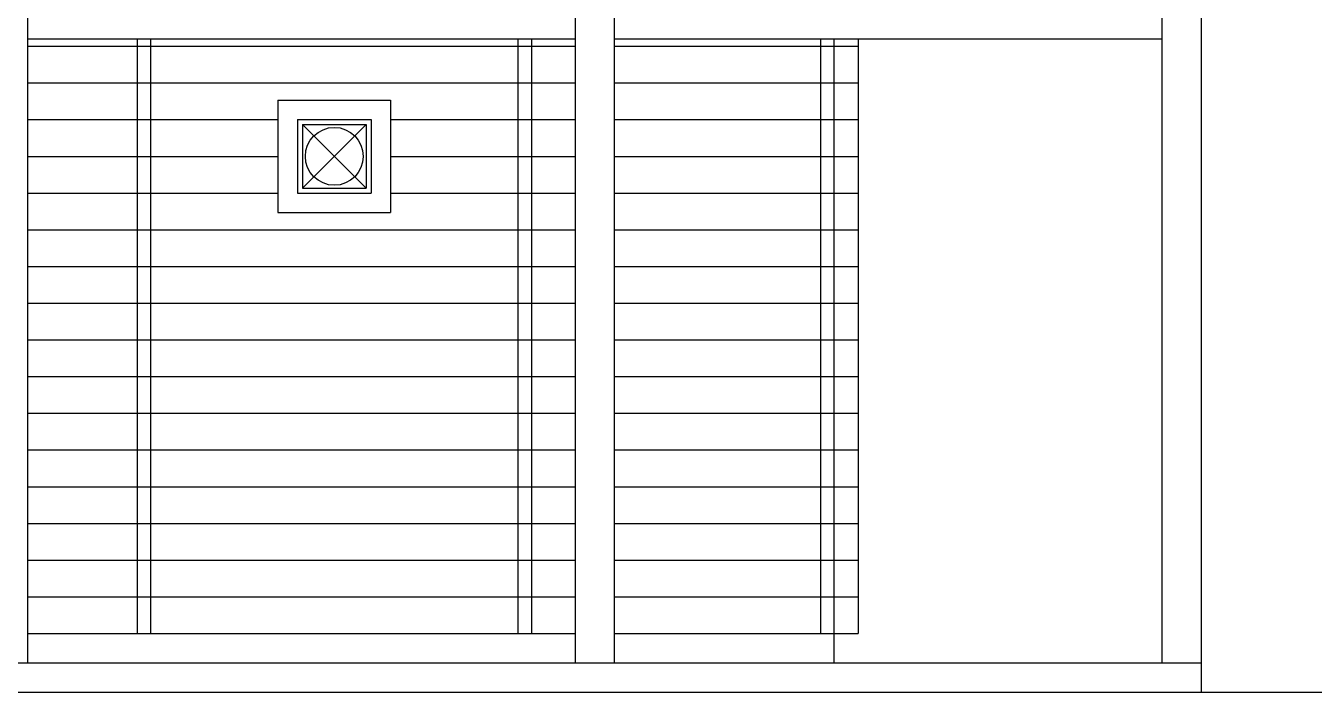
# Model space of a CAD drawing. Header units: inches. Extents: x 86794 to 87086, y 41803 to 41823.
# Drawn here: x 87032.65 to 87037.91, y 41814.17 to 41816.9 of the extents above; entities that cross this region are included whole.
import ezdxf

# ---------------------------------------------------------------- set-up
doc = ezdxf.new("R2010")
doc.units = ezdxf.units.IN
doc.header["$MEASUREMENT"] = 0

msp = doc.modelspace()

# ---------------------------------------------------------------- linework, layer by layer
at = {"ltscale": 0.006}
for p, q in [((87032.6576, 41819.0158), (87032.6576, 41814.2936)), ((87034.8942, 41819.0158), (87034.8942, 41814.2936)), ((87035.0542, 41819.0158), (87035.0542, 41814.2936)), ((87037.2909, 41819.0158), (87037.2909, 41814.2936)), ((87037.4509, 41819.0158), (87037.4509, 41814.2936)), ((87032.6576, 41816.8436), (87034.8942, 41816.8436)), ((87033.1059, 41816.8436), (87033.1059, 41814.4136)), ((87033.1609, 41816.8436), (87033.1609, 41814.4136)), ((87034.6609, 41816.8436), (87034.6609, 41814.4136)), ((87034.7159, 41816.8436), (87034.7159, 41814.4136)), ((87035.0542, 41816.8436), (87037.2909, 41816.8436)), ((87035.8959, 41816.8436), (87035.8959, 41814.4136)), ((87035.9509, 41816.8436), (87035.9509, 41814.4136)), ((87036.0509, 41816.8436), (87036.0509, 41814.4136)), ((87032.6576, 41816.8136), (87034.8942, 41816.8136)), ((87035.0542, 41816.8136), (87036.0509, 41816.8136)), ((87032.6576, 41816.6636), (87034.8942, 41816.6636)), ((87035.0542, 41816.6636), (87036.0509, 41816.6636)), ((87033.6809, 41816.5936), (87034.1409, 41816.5936)), ((87033.6809, 41816.5936), (87033.6809, 41816.1336)), ((87034.1409, 41816.5936), (87034.1409, 41816.1336)), ((87032.6576, 41816.5136), (87033.6809, 41816.5136)), ((87033.7609, 41816.5136), (87033.7609, 41816.2136)), ((87033.7609, 41816.5136), (87034.0609, 41816.5136)), ((87033.7809, 41816.4936), (87034.0409, 41816.4936)), ((87033.7809, 41816.4936), (87033.7809, 41816.2336)), ((87033.7809, 41816.4936), (87034.0409, 41816.2336)), ((87034.0409, 41816.4936), (87033.7809, 41816.2336)), ((87034.0409, 41816.4936), (87034.0409, 41816.2336)), ((87034.0609, 41816.5136), (87034.0609, 41816.2136)), ((87034.1409, 41816.5136), (87034.8942, 41816.5136)), ((87035.0542, 41816.5136), (87036.0509, 41816.5136)), ((87032.6576, 41816.3636), (87033.6809, 41816.3636)), ((87034.1409, 41816.3636), (87034.8942, 41816.3636)), ((87035.0542, 41816.3636), (87036.0509, 41816.3636)), ((87032.6576, 41816.2136), (87033.6809, 41816.2136)), ((87033.7609, 41816.2136), (87034.0609, 41816.2136)), ((87033.7809, 41816.2336), (87034.0409, 41816.2336)), ((87034.1409, 41816.2136), (87034.8942, 41816.2136)), ((87035.0542, 41816.2136), (87036.0509, 41816.2136)), ((87033.6809, 41816.1336), (87034.1409, 41816.1336)), ((87032.6576, 41816.0636), (87034.8942, 41816.0636)), ((87035.0542, 41816.0636), (87036.0509, 41816.0636)), ((87032.6576, 41815.9136), (87034.8942, 41815.9136)), ((87035.0542, 41815.9136), (87036.0509, 41815.9136)), ((87032.6576, 41815.7636), (87034.8942, 41815.7636)), ((87035.0542, 41815.7636), (87036.0509, 41815.7636)), ((87032.6576, 41815.6136), (87034.8942, 41815.6136)), ((87035.0542, 41815.6136), (87036.0509, 41815.6136)), ((87032.6576, 41815.4636), (87034.8942, 41815.4636)), ((87035.0542, 41815.4636), (87036.0509, 41815.4636)), ((87032.6576, 41815.3136), (87034.8942, 41815.3136)), ((87035.0542, 41815.3136), (87036.0509, 41815.3136)), ((87032.6576, 41815.1636), (87034.8942, 41815.1636)), ((87035.0542, 41815.1636), (87036.0509, 41815.1636)), ((87032.6576, 41815.0136), (87034.8942, 41815.0136)), ((87035.0542, 41815.0136), (87036.0509, 41815.0136)), ((87032.6576, 41814.8636), (87034.8942, 41814.8636)), ((87035.0542, 41814.8636), (87036.0509, 41814.8636)), ((87032.6576, 41814.7136), (87034.8942, 41814.7136)), ((87035.0542, 41814.7136), (87036.0509, 41814.7136)), ((87032.6576, 41814.5636), (87034.8942, 41814.5636)), ((87035.0542, 41814.5636), (87036.0509, 41814.5636)), ((87032.6576, 41814.4136), (87034.8942, 41814.4136)), ((87035.0542, 41814.4136), (87036.0509, 41814.4136)), ((87035.9509, 41814.4136), (87035.9509, 41814.2936)), ((87022.6509, 41814.2936), (87037.4509, 41814.2936)), ((87037.4509, 41814.2936), (87037.4509, 41814.1736)), ((87022.1579, 41814.1736), (87039.1008, 41814.1736))]:
    msp.add_line(p, q, dxfattribs=at)
msp.add_circle((87033.9109, 41816.3636), 0.1182, dxfattribs=at)

doc.saveas('drawing.dxf')
